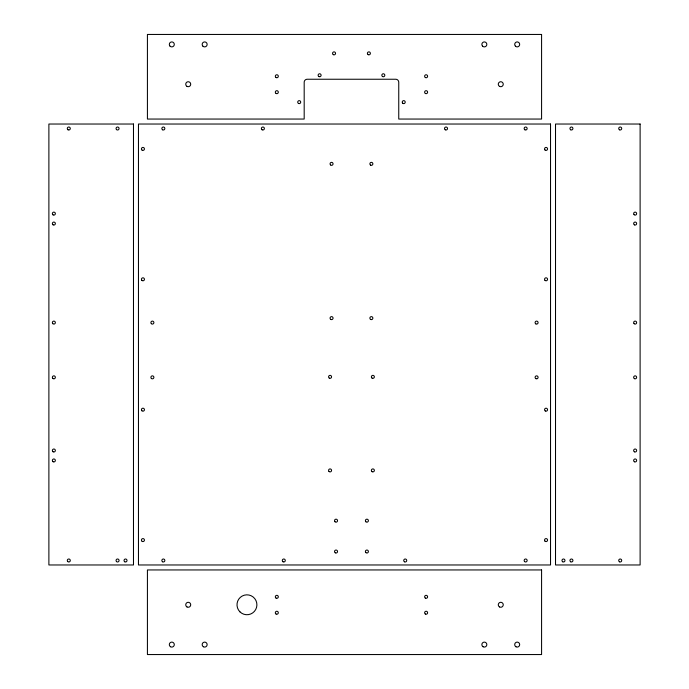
<?xml version="1.0" encoding="UTF-8"?>
<svg xmlns="http://www.w3.org/2000/svg" width="689" height="689" viewBox="0 0 689 689"><rect width="100%" height="100%" fill="white"/><g stroke="black" fill="none" stroke-linecap="round" stroke-linejoin="round"><path stroke-width="1.03" d="M541.58 34.45L147.42 34.45L147.42 119.051L304.185 119.051L304.185 82.224A2.989 2.989 0 0 1 307.173 79.244L395.762 79.244A2.989 2.989 0 0 1 398.75 82.224L398.75 119.051L541.58 119.051L541.58 34.45M133.485 124.029L48.885 124.029L48.885 564.971L133.485 564.971L133.485 124.029M550.537 124.029L138.463 124.029L138.463 564.971L550.537 564.971L550.537 124.029M640.115 124.029L555.515 124.029L555.515 564.971L640.115 564.971L640.115 124.029M541.58 569.949L147.42 569.949L147.42 654.55L541.58 654.55L541.58 569.949M562.732 561.785A1.49 1.49 0 0 0 564.971 560.493A1.49 1.49 0 0 0 562.732 559.201A1.49 1.49 0 0 0 562.732 561.785M570.69 561.785A1.49 1.49 0 0 0 572.929 560.493A1.49 1.49 0 0 0 570.69 559.201A1.49 1.49 0 0 0 570.69 561.785M619.463 561.785A1.49 1.49 0 0 0 621.702 560.493A1.49 1.49 0 0 0 619.463 559.201A1.49 1.49 0 0 0 619.463 561.785M634.397 461.751A1.49 1.49 0 0 0 636.636 460.459A1.49 1.49 0 0 0 634.397 459.167A1.49 1.49 0 0 0 634.397 461.751M634.397 451.795A1.49 1.49 0 0 0 636.636 450.503A1.49 1.49 0 0 0 634.397 449.211A1.49 1.49 0 0 0 634.397 451.795M634.397 378.64A1.49 1.49 0 0 0 636.636 377.348A1.49 1.49 0 0 0 634.397 376.056A1.49 1.49 0 0 0 634.397 378.64M634.397 224.855A1.49 1.49 0 0 0 636.636 223.563A1.49 1.49 0 0 0 634.397 222.271A1.49 1.49 0 0 0 634.397 224.855M634.087 214.667A1.49 1.49 0 0 0 636.584 213.995A1.49 1.49 0 0 0 634.758 212.169A1.49 1.49 0 0 0 634.087 214.667M619.463 129.799A1.49 1.49 0 0 0 621.702 128.507A1.49 1.49 0 0 0 619.463 127.215A1.49 1.49 0 0 0 619.463 129.799M570.69 129.799A1.49 1.49 0 0 0 572.929 128.507A1.49 1.49 0 0 0 570.69 127.215A1.49 1.49 0 0 0 570.69 129.799M634.087 323.658A1.49 1.49 0 0 0 636.584 322.986A1.49 1.49 0 0 0 634.758 321.16A1.49 1.49 0 0 0 634.087 323.658M124.778 561.785A1.49 1.49 0 0 0 127.017 560.493A1.49 1.49 0 0 0 124.778 559.201A1.49 1.49 0 0 0 124.778 561.785M116.501 561.544A1.49 1.49 0 0 0 119.008 560.88A1.49 1.49 0 0 0 117.173 559.046A1.49 1.49 0 0 0 116.501 561.544M67.737 561.544A1.49 1.49 0 0 0 70.235 560.88A1.49 1.49 0 0 0 68.4 559.046A1.49 1.49 0 0 0 67.737 561.544M53.113 461.751A1.49 1.49 0 0 0 55.353 460.459A1.49 1.49 0 0 0 53.113 459.167A1.49 1.49 0 0 0 53.113 461.751M53.113 451.795A1.49 1.49 0 0 0 55.353 450.503A1.49 1.49 0 0 0 53.113 449.211A1.49 1.49 0 0 0 53.113 451.795M52.803 378.399A1.49 1.49 0 0 0 55.301 377.736A1.49 1.49 0 0 0 53.475 375.901A1.49 1.49 0 0 0 52.803 378.399M53.113 224.855A1.49 1.49 0 0 0 55.353 223.563A1.49 1.49 0 0 0 53.113 222.271A1.49 1.49 0 0 0 53.113 224.855M53.113 214.908A1.49 1.49 0 0 0 55.353 213.616A1.49 1.49 0 0 0 53.113 212.315A1.49 1.49 0 0 0 53.113 214.908M68.039 129.799A1.49 1.49 0 0 0 70.287 128.507A1.49 1.49 0 0 0 68.039 127.215A1.49 1.49 0 0 0 68.039 129.799M116.501 129.566A1.49 1.49 0 0 0 119.008 128.895A1.49 1.49 0 0 0 117.173 127.069A1.49 1.49 0 0 0 116.501 129.566M52.803 323.658A1.49 1.49 0 0 0 55.301 322.986A1.49 1.49 0 0 0 53.475 321.16A1.49 1.49 0 0 0 52.803 323.658M425.371 77.547A1.49 1.49 0 0 0 427.611 76.255A1.49 1.49 0 0 0 425.371 74.963A1.49 1.49 0 0 0 425.371 77.547M425.371 93.471A1.49 1.49 0 0 0 427.611 92.18A1.49 1.49 0 0 0 425.371 90.888A1.49 1.49 0 0 0 425.371 93.471M276.074 93.471A1.49 1.49 0 0 0 278.313 92.18A1.49 1.49 0 0 0 276.074 90.888A1.49 1.49 0 0 0 276.074 93.471M276.074 77.547A1.49 1.49 0 0 0 278.313 76.255A1.49 1.49 0 0 0 276.074 74.963A1.49 1.49 0 0 0 276.074 77.547M186.986 86.375A2.489 2.489 0 0 0 190.715 84.213A2.489 2.489 0 0 0 186.986 82.06A2.489 2.489 0 0 0 186.986 86.375M202.893 46.163A2.489 2.489 0 0 0 207.062 45.043A2.489 2.489 0 0 0 204.013 42.003A2.489 2.489 0 0 0 202.893 46.163M170.045 46.163A2.489 2.489 0 0 0 174.214 45.043A2.489 2.489 0 0 0 171.165 42.003A2.489 2.489 0 0 0 170.045 46.163M499.525 86.375A2.489 2.489 0 0 0 503.254 84.213A2.489 2.489 0 0 0 499.525 82.06A2.489 2.489 0 0 0 499.525 86.375M482.584 46.163A2.489 2.489 0 0 0 486.753 45.043A2.489 2.489 0 0 0 483.704 42.003A2.489 2.489 0 0 0 482.584 46.163M515.432 46.163A2.489 2.489 0 0 0 519.592 45.043A2.489 2.489 0 0 0 516.552 42.003A2.489 2.489 0 0 0 515.432 46.163M333.304 54.655A1.49 1.49 0 0 0 335.543 53.363A1.49 1.49 0 0 0 333.304 52.071A1.49 1.49 0 0 0 333.304 54.655M368.141 54.655A1.49 1.49 0 0 0 370.381 53.363A1.49 1.49 0 0 0 368.141 52.071A1.49 1.49 0 0 0 368.141 54.655M298.466 103.428A1.49 1.49 0 0 0 300.705 102.136A1.49 1.49 0 0 0 298.466 100.844A1.49 1.49 0 0 0 298.466 103.428M318.869 76.548A1.49 1.49 0 0 0 321.108 75.256A1.49 1.49 0 0 0 318.869 73.964A1.49 1.49 0 0 0 318.869 76.548M382.576 76.548A1.49 1.49 0 0 0 384.815 75.256A1.49 1.49 0 0 0 382.576 73.964A1.49 1.49 0 0 0 382.576 76.548M402.669 103.186A1.49 1.49 0 0 0 405.166 102.523A1.49 1.49 0 0 0 403.341 100.689A1.49 1.49 0 0 0 402.669 103.186M142.192 150.211A1.49 1.49 0 0 0 144.432 148.919A1.49 1.49 0 0 0 142.192 147.618A1.49 1.49 0 0 0 142.192 150.211M335.293 552.828A1.49 1.49 0 0 0 337.532 551.536A1.49 1.49 0 0 0 335.293 550.235A1.49 1.49 0 0 0 335.293 552.828M162.604 129.799A1.49 1.49 0 0 0 164.843 128.507A1.49 1.49 0 0 0 162.604 127.215A1.49 1.49 0 0 0 162.604 129.799M445.275 129.799A1.49 1.49 0 0 0 447.514 128.507A1.49 1.49 0 0 0 445.275 127.215A1.49 1.49 0 0 0 445.275 129.799M524.906 129.799A1.49 1.49 0 0 0 527.145 128.507A1.49 1.49 0 0 0 524.906 127.215A1.49 1.49 0 0 0 524.906 129.799M262.139 129.799A1.49 1.49 0 0 0 264.378 128.507A1.49 1.49 0 0 0 262.139 127.215A1.49 1.49 0 0 0 262.139 129.799M372.12 471.707A1.49 1.49 0 0 0 374.36 470.415A1.49 1.49 0 0 0 372.12 469.114A1.49 1.49 0 0 0 372.12 471.707M329.015 471.465A1.49 1.49 0 0 0 331.512 470.794A1.49 1.49 0 0 0 329.678 468.968A1.49 1.49 0 0 0 329.015 471.465M544.999 280.363A1.49 1.49 0 0 0 547.497 279.691A1.49 1.49 0 0 0 545.671 277.865A1.49 1.49 0 0 0 544.999 280.363M283.041 561.785A1.49 1.49 0 0 0 285.28 560.493A1.49 1.49 0 0 0 283.041 559.201A1.49 1.49 0 0 0 283.041 561.785M544.999 149.969A1.49 1.49 0 0 0 547.497 149.298A1.49 1.49 0 0 0 545.671 147.472A1.49 1.49 0 0 0 544.999 149.969M545.309 410.988A1.49 1.49 0 0 0 547.548 409.697A1.49 1.49 0 0 0 545.309 408.405A1.49 1.49 0 0 0 545.309 410.988M162.604 561.785A1.49 1.49 0 0 0 164.843 560.493A1.49 1.49 0 0 0 162.604 559.201A1.49 1.49 0 0 0 162.604 561.785M404.469 561.785A1.49 1.49 0 0 0 406.708 560.493A1.49 1.49 0 0 0 404.469 559.201A1.49 1.49 0 0 0 404.469 561.785M365.842 521.728A1.49 1.49 0 0 0 368.339 521.065A1.49 1.49 0 0 0 366.505 519.23A1.49 1.49 0 0 0 365.842 521.728M365.842 552.587A1.49 1.49 0 0 0 368.339 551.915A1.49 1.49 0 0 0 366.505 550.089A1.49 1.49 0 0 0 365.842 552.587M141.891 280.363A1.49 1.49 0 0 0 144.389 279.691A1.49 1.49 0 0 0 142.554 277.865A1.49 1.49 0 0 0 141.891 280.363M334.983 521.728A1.49 1.49 0 0 0 337.481 521.065A1.49 1.49 0 0 0 335.655 519.23A1.49 1.49 0 0 0 334.983 521.728M544.999 541.141A1.49 1.49 0 0 0 547.497 540.469A1.49 1.49 0 0 0 545.671 538.643A1.49 1.49 0 0 0 544.999 541.141M141.891 410.747A1.49 1.49 0 0 0 144.389 410.084A1.49 1.49 0 0 0 142.554 408.25A1.49 1.49 0 0 0 141.891 410.747M524.596 561.544A1.49 1.49 0 0 0 527.094 560.88A1.49 1.49 0 0 0 525.268 559.046A1.49 1.49 0 0 0 524.596 561.544M372.12 378.14A1.49 1.49 0 0 0 374.36 376.849A1.49 1.49 0 0 0 372.12 375.557A1.49 1.49 0 0 0 372.12 378.14M142.192 541.382A1.49 1.49 0 0 0 144.432 540.081A1.49 1.49 0 0 0 142.192 538.789A1.49 1.49 0 0 0 142.192 541.382M329.325 378.14A1.49 1.49 0 0 0 331.564 376.849A1.49 1.49 0 0 0 329.325 375.557A1.49 1.49 0 0 0 329.325 378.14M330.505 164.904A1.49 1.49 0 0 0 333.002 164.232A1.49 1.49 0 0 0 331.176 162.406A1.49 1.49 0 0 0 330.505 164.904M370.63 165.136A1.49 1.49 0 0 0 372.87 163.844A1.49 1.49 0 0 0 370.63 162.552A1.49 1.49 0 0 0 370.63 165.136M330.815 319.42A1.49 1.49 0 0 0 333.054 318.12A1.49 1.49 0 0 0 330.815 316.828A1.49 1.49 0 0 0 330.815 319.42M370.63 319.42A1.49 1.49 0 0 0 372.87 318.12A1.49 1.49 0 0 0 370.63 316.828A1.49 1.49 0 0 0 370.63 319.42M151.339 323.658A1.49 1.49 0 0 0 153.836 322.986A1.49 1.49 0 0 0 152.011 321.16A1.49 1.49 0 0 0 151.339 323.658M151.339 378.399A1.49 1.49 0 0 0 153.836 377.736A1.49 1.49 0 0 0 152.011 375.901A1.49 1.49 0 0 0 151.339 378.399M535.853 323.899A1.49 1.49 0 0 0 538.092 322.598A1.49 1.49 0 0 0 535.853 321.307A1.49 1.49 0 0 0 535.853 323.899M535.853 378.64A1.49 1.49 0 0 0 538.092 377.348A1.49 1.49 0 0 0 535.853 376.056A1.49 1.49 0 0 0 535.853 378.64M425.371 614.037A1.49 1.49 0 0 0 427.611 612.745A1.49 1.49 0 0 0 425.371 611.453A1.49 1.49 0 0 0 425.371 614.037M425.371 598.112A1.49 1.49 0 0 0 427.611 596.82A1.49 1.49 0 0 0 425.371 595.529A1.49 1.49 0 0 0 425.371 598.112M276.074 598.112A1.49 1.49 0 0 0 278.313 596.82A1.49 1.49 0 0 0 276.074 595.529A1.49 1.49 0 0 0 276.074 598.112M276.074 614.037A1.49 1.49 0 0 0 278.313 612.745A1.49 1.49 0 0 0 276.074 611.453A1.49 1.49 0 0 0 276.074 614.037M186.986 606.94A2.489 2.489 0 0 0 190.715 604.787A2.489 2.489 0 0 0 186.986 602.625A2.489 2.489 0 0 0 186.986 606.94M203.41 646.756A2.489 2.489 0 0 0 207.139 644.594A2.489 2.489 0 0 0 203.41 642.441A2.489 2.489 0 0 0 203.41 646.756M170.562 646.756A2.489 2.489 0 0 0 174.3 644.594A2.489 2.489 0 0 0 170.562 642.441A2.489 2.489 0 0 0 170.562 646.756M499.525 606.94A2.489 2.489 0 0 0 503.254 604.787A2.489 2.489 0 0 0 499.525 602.625A2.489 2.489 0 0 0 499.525 606.94M483.101 646.756A2.489 2.489 0 0 0 486.83 644.594A2.489 2.489 0 0 0 483.101 642.441A2.489 2.489 0 0 0 483.101 646.756M515.949 646.756A2.489 2.489 0 0 0 519.678 644.594A2.489 2.489 0 0 0 515.949 642.441A2.489 2.489 0 0 0 515.949 646.756M239.918 611.823A9.956 9.956 0 0 0 256.566 607.362A9.956 9.956 0 0 0 244.38 595.167A9.956 9.956 0 0 0 239.918 611.823"/></g></svg>
